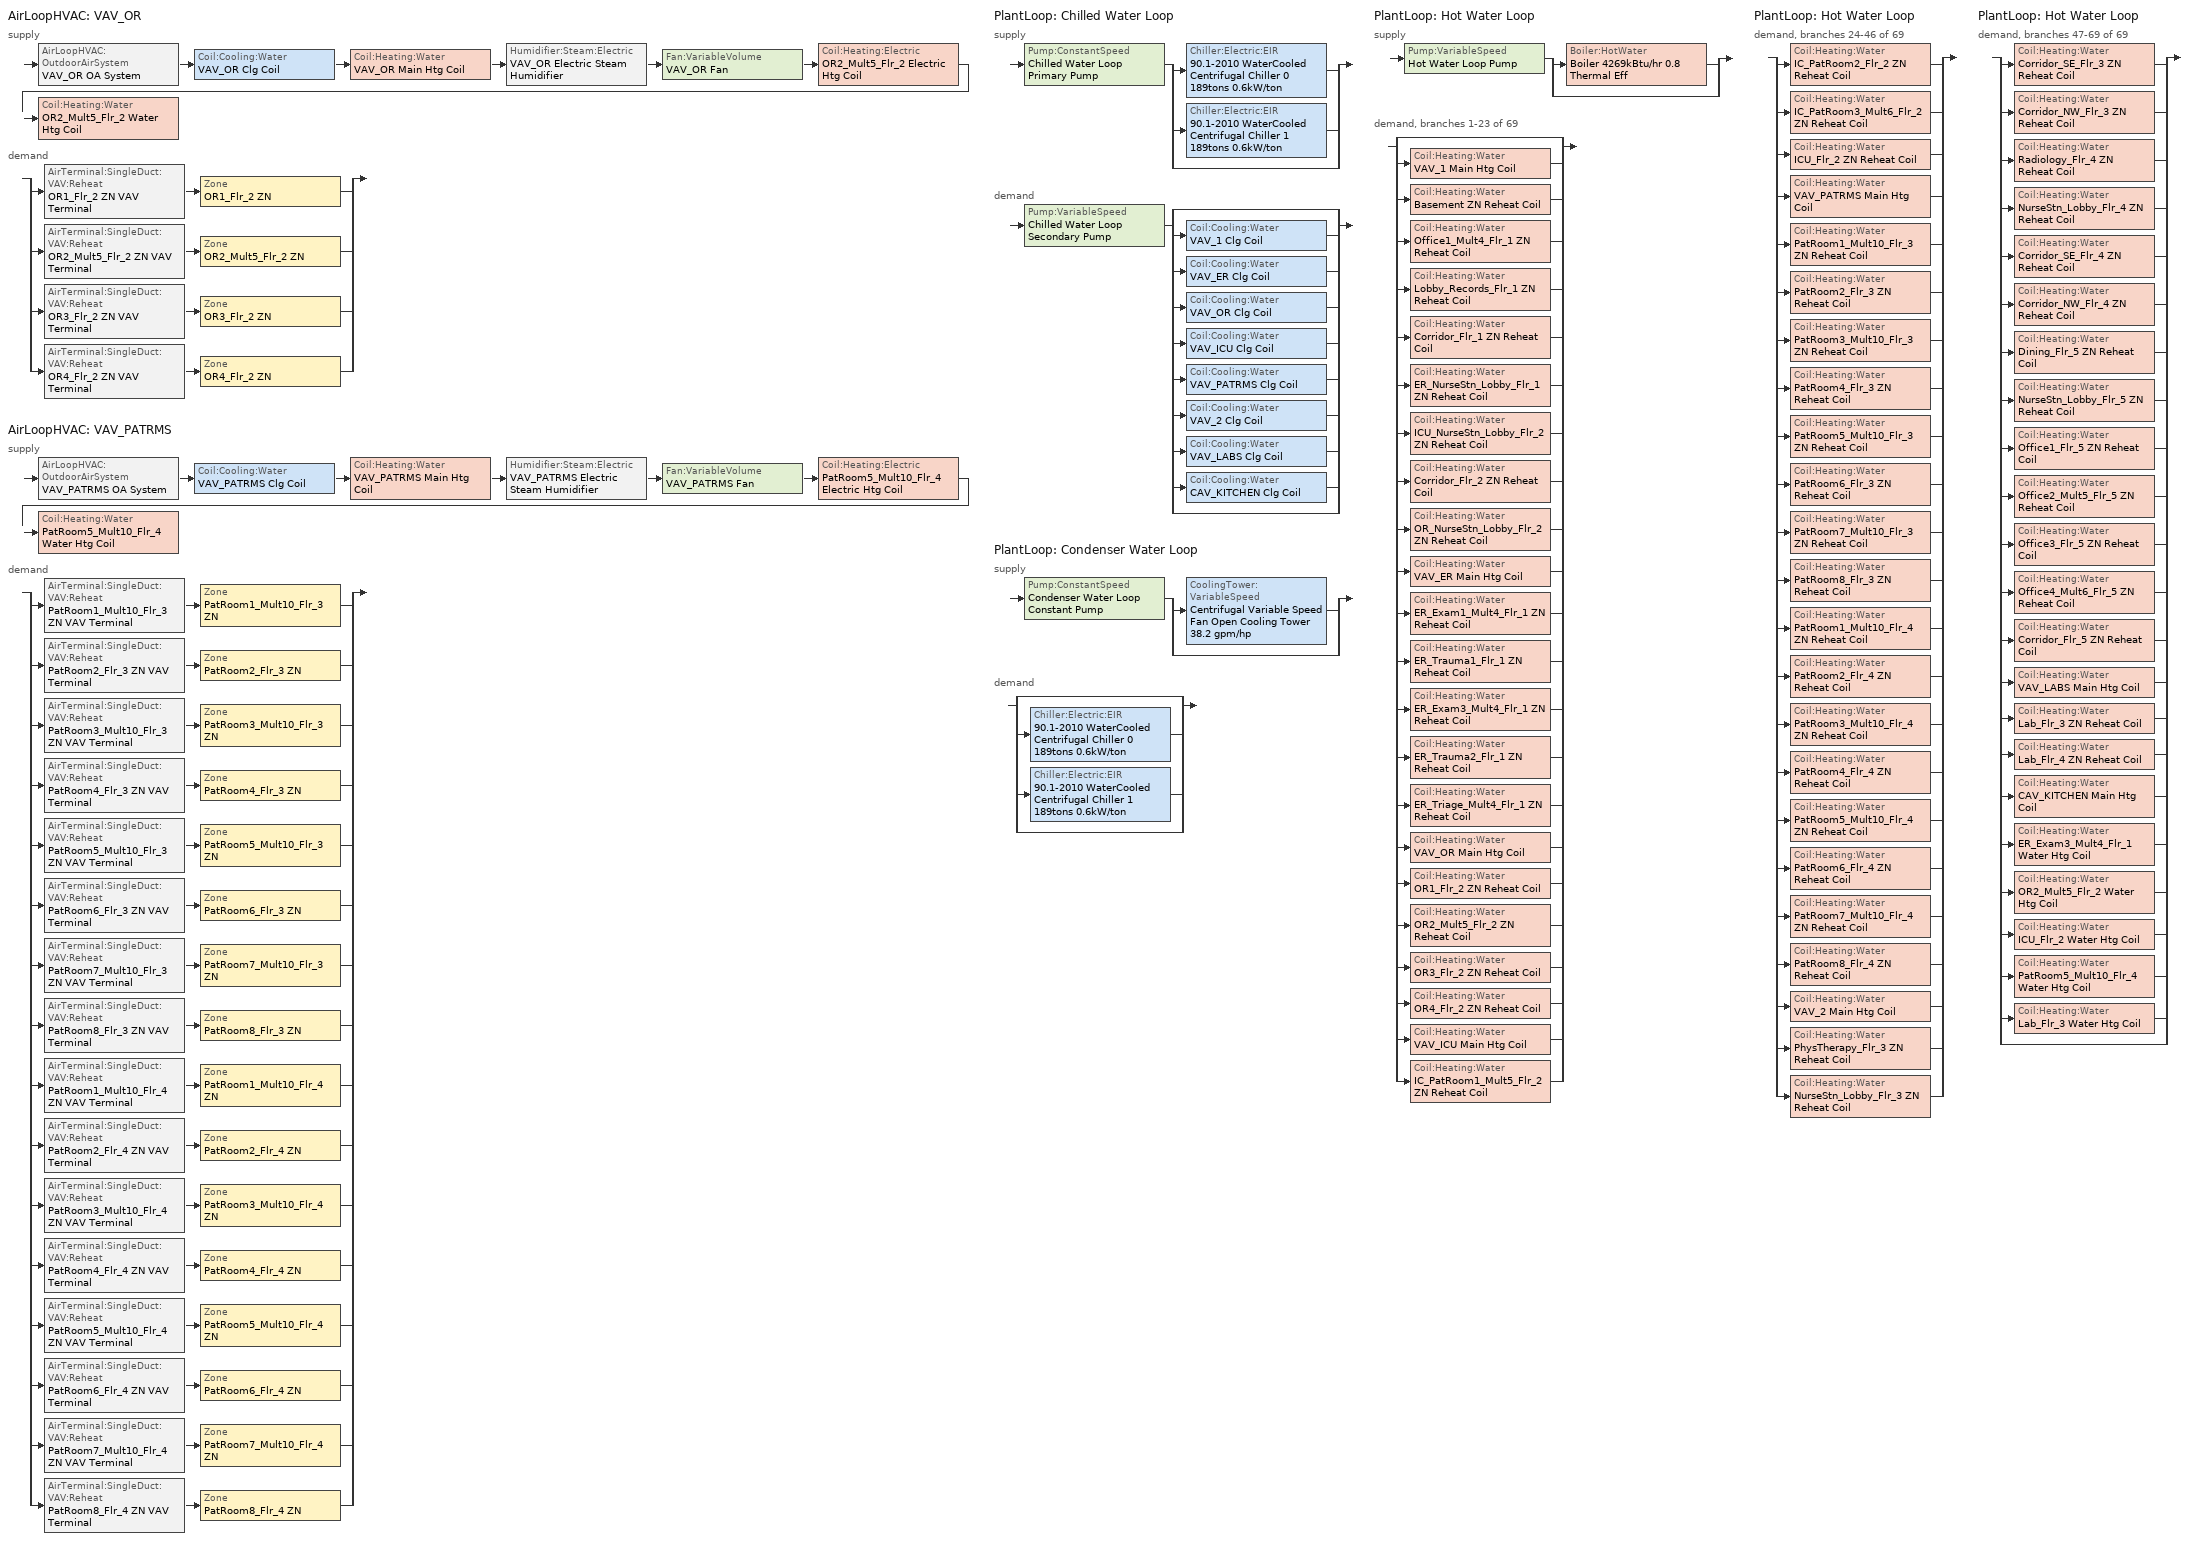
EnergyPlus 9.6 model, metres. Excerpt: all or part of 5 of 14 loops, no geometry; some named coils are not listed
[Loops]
AirLoopHVAC 'VAV_OR'
 supply: AirLoopHVAC:OutdoorAirSystem 'VAV_OR OA System' > Coil:Cooling:Water 'VAV_OR Clg Coil' > Coil:Heating:Water 'VAV_OR Main Htg Coil' > Humidifier:Steam:Electric 'VAV_OR Electric Steam Humidifier' > Fan:VariableVolume 'VAV_OR Fan' > Coil:Heating:Electric 'OR2_Mult5_Flr_2 Electric Htg Coil' > Coil:Heating:Water 'OR2_Mult5_Flr_2 Water Htg Coil'
 demand: split
  | AirTerminal:SingleDuct:VAV:Reheat 'OR1_Flr_2 ZN VAV Terminal' > Zone 'OR1_Flr_2 ZN'
  | AirTerminal:SingleDuct:VAV:Reheat 'OR2_Mult5_Flr_2 ZN VAV Terminal' > Zone 'OR2_Mult5_Flr_2 ZN'
  | AirTerminal:SingleDuct:VAV:Reheat 'OR3_Flr_2 ZN VAV Terminal' > Zone 'OR3_Flr_2 ZN'
  | AirTerminal:SingleDuct:VAV:Reheat 'OR4_Flr_2 ZN VAV Terminal' > Zone 'OR4_Flr_2 ZN'
AirLoopHVAC 'VAV_PATRMS'
 supply: AirLoopHVAC:OutdoorAirSystem 'VAV_PATRMS OA System' > Coil:Cooling:Water 'VAV_PATRMS Clg Coil' > Coil:Heating:Water 'VAV_PATRMS Main Htg Coil' > Humidifier:Steam:Electric 'VAV_PATRMS Electric Steam Humidifier' > Fan:VariableVolume 'VAV_PATRMS Fan' > Coil:Heating:Electric 'PatRoom5_Mult10_Flr_4 Electric Htg Coil' > Coil:Heating:Water 'PatRoom5_Mult10_Flr_4 Water Htg Coil'
 demand: split
  | AirTerminal:SingleDuct:VAV:Reheat 'PatRoom1_Mult10_Flr_3 ZN VAV Terminal' > Zone 'PatRoom1_Mult10_Flr_3 ZN'
  | AirTerminal:SingleDuct:VAV:Reheat 'PatRoom2_Flr_3 ZN VAV Terminal' > Zone 'PatRoom2_Flr_3 ZN'
  | AirTerminal:SingleDuct:VAV:Reheat 'PatRoom3_Mult10_Flr_3 ZN VAV Terminal' > Zone 'PatRoom3_Mult10_Flr_3 ZN'
  | AirTerminal:SingleDuct:VAV:Reheat 'PatRoom4_Flr_3 ZN VAV Terminal' > Zone 'PatRoom4_Flr_3 ZN'
  | AirTerminal:SingleDuct:VAV:Reheat 'PatRoom5_Mult10_Flr_3 ZN VAV Terminal' > Zone 'PatRoom5_Mult10_Flr_3 ZN'
  | AirTerminal:SingleDuct:VAV:Reheat 'PatRoom6_Flr_3 ZN VAV Terminal' > Zone 'PatRoom6_Flr_3 ZN'
  | AirTerminal:SingleDuct:VAV:Reheat 'PatRoom7_Mult10_Flr_3 ZN VAV Terminal' > Zone 'PatRoom7_Mult10_Flr_3 ZN'
  | AirTerminal:SingleDuct:VAV:Reheat 'PatRoom8_Flr_3 ZN VAV Terminal' > Zone 'PatRoom8_Flr_3 ZN'
  | AirTerminal:SingleDuct:VAV:Reheat 'PatRoom1_Mult10_Flr_4 ZN VAV Terminal' > Zone 'PatRoom1_Mult10_Flr_4 ZN'
  | AirTerminal:SingleDuct:VAV:Reheat 'PatRoom2_Flr_4 ZN VAV Terminal' > Zone 'PatRoom2_Flr_4 ZN'
  | AirTerminal:SingleDuct:VAV:Reheat 'PatRoom3_Mult10_Flr_4 ZN VAV Terminal' > Zone 'PatRoom3_Mult10_Flr_4 ZN'
  | AirTerminal:SingleDuct:VAV:Reheat 'PatRoom4_Flr_4 ZN VAV Terminal' > Zone 'PatRoom4_Flr_4 ZN'
  | AirTerminal:SingleDuct:VAV:Reheat 'PatRoom5_Mult10_Flr_4 ZN VAV Terminal' > Zone 'PatRoom5_Mult10_Flr_4 ZN'
  | AirTerminal:SingleDuct:VAV:Reheat 'PatRoom6_Flr_4 ZN VAV Terminal' > Zone 'PatRoom6_Flr_4 ZN'
  | AirTerminal:SingleDuct:VAV:Reheat 'PatRoom7_Mult10_Flr_4 ZN VAV Terminal' > Zone 'PatRoom7_Mult10_Flr_4 ZN'
  | AirTerminal:SingleDuct:VAV:Reheat 'PatRoom8_Flr_4 ZN VAV Terminal' > Zone 'PatRoom8_Flr_4 ZN'
PlantLoop 'Chilled Water Loop'
 supply: Pump:ConstantSpeed 'Chilled Water Loop Primary Pump' > split
  | Chiller:Electric:EIR '90.1-2010 WaterCooled  Centrifugal Chiller 0 189tons 0.6kW/ton'
  | Chiller:Electric:EIR '90.1-2010 WaterCooled  Centrifugal Chiller 1 189tons 0.6kW/ton'
  | bypass
 demand: Pump:VariableSpeed 'Chilled Water Loop Secondary Pump' > split
  | bypass
  | Coil:Cooling:Water 'VAV_1 Clg Coil'
  | Coil:Cooling:Water 'VAV_ER Clg Coil'
  | Coil:Cooling:Water 'VAV_OR Clg Coil'
  | Coil:Cooling:Water 'VAV_ICU Clg Coil'
  | Coil:Cooling:Water 'VAV_PATRMS Clg Coil'
  | Coil:Cooling:Water 'VAV_2 Clg Coil'
  | Coil:Cooling:Water 'VAV_LABS Clg Coil'
  | Coil:Cooling:Water 'CAV_KITCHEN Clg Coil'
  | bypass
PlantLoop 'Condenser Water Loop'
 supply: Pump:ConstantSpeed 'Condenser Water Loop Constant Pump' > split
  | CoolingTower:VariableSpeed 'Centrifugal Variable Speed Fan Open Cooling Tower 38.2 gpm/hp'
  | bypass
 demand: split
  | bypass
  | Chiller:Electric:EIR '90.1-2010 WaterCooled  Centrifugal Chiller 0 189tons 0.6kW/ton'
  | Chiller:Electric:EIR '90.1-2010 WaterCooled  Centrifugal Chiller 1 189tons 0.6kW/ton'
  | bypass
PlantLoop 'Hot Water Loop'
 supply: Pump:VariableSpeed 'Hot Water Loop Pump' > split
  | Boiler:HotWater 'Boiler 4269kBtu/hr 0.8 Thermal Eff'
  | bypass
 demand, branches 1-23 of 69: split
  | bypass
  | Coil:Heating:Water 'VAV_1 Main Htg Coil'
  | Coil:Heating:Water 'Basement ZN Reheat Coil'
  | Coil:Heating:Water 'Office1_Mult4_Flr_1 ZN Reheat Coil'
  | Coil:Heating:Water 'Lobby_Records_Flr_1 ZN Reheat Coil'
  | Coil:Heating:Water 'Corridor_Flr_1 ZN Reheat Coil'
  | Coil:Heating:Water 'ER_NurseStn_Lobby_Flr_1 ZN Reheat Coil'
  | Coil:Heating:Water 'ICU_NurseStn_Lobby_Flr_2 ZN Reheat Coil'
  | Coil:Heating:Water 'Corridor_Flr_2 ZN Reheat Coil'
  | Coil:Heating:Water 'OR_NurseStn_Lobby_Flr_2 ZN Reheat Coil'
  | Coil:Heating:Water 'VAV_ER Main Htg Coil'
  | Coil:Heating:Water 'ER_Exam1_Mult4_Flr_1 ZN Reheat Coil'
  | Coil:Heating:Water 'ER_Trauma1_Flr_1 ZN Reheat Coil'
  | Coil:Heating:Water 'ER_Exam3_Mult4_Flr_1 ZN Reheat Coil'
  | Coil:Heating:Water 'ER_Trauma2_Flr_1 ZN Reheat Coil'
  | Coil:Heating:Water 'ER_Triage_Mult4_Flr_1 ZN Reheat Coil'
  | Coil:Heating:Water 'VAV_OR Main Htg Coil'
  | Coil:Heating:Water 'OR1_Flr_2 ZN Reheat Coil'
  | Coil:Heating:Water 'OR2_Mult5_Flr_2 ZN Reheat Coil'
  | Coil:Heating:Water 'OR3_Flr_2 ZN Reheat Coil'
  | Coil:Heating:Water 'OR4_Flr_2 ZN Reheat Coil'
  | Coil:Heating:Water 'VAV_ICU Main Htg Coil'
  | Coil:Heating:Water 'IC_PatRoom1_Mult5_Flr_2 ZN Reheat Coil'
PlantLoop 'Hot Water Loop'
 demand, branches 24-46 of 69: split
  | Coil:Heating:Water 'IC_PatRoom2_Flr_2 ZN Reheat Coil'
  | Coil:Heating:Water 'IC_PatRoom3_Mult6_Flr_2 ZN Reheat Coil'
  | Coil:Heating:Water 'ICU_Flr_2 ZN Reheat Coil'
  | Coil:Heating:Water 'VAV_PATRMS Main Htg Coil'
  | Coil:Heating:Water 'PatRoom1_Mult10_Flr_3 ZN Reheat Coil'
  | Coil:Heating:Water 'PatRoom2_Flr_3 ZN Reheat Coil'
  | Coil:Heating:Water 'PatRoom3_Mult10_Flr_3 ZN Reheat Coil'
  | Coil:Heating:Water 'PatRoom4_Flr_3 ZN Reheat Coil'
  | Coil:Heating:Water 'PatRoom5_Mult10_Flr_3 ZN Reheat Coil'
  | Coil:Heating:Water 'PatRoom6_Flr_3 ZN Reheat Coil'
  | Coil:Heating:Water 'PatRoom7_Mult10_Flr_3 ZN Reheat Coil'
  | Coil:Heating:Water 'PatRoom8_Flr_3 ZN Reheat Coil'
  | Coil:Heating:Water 'PatRoom1_Mult10_Flr_4 ZN Reheat Coil'
  | Coil:Heating:Water 'PatRoom2_Flr_4 ZN Reheat Coil'
  | Coil:Heating:Water 'PatRoom3_Mult10_Flr_4 ZN Reheat Coil'
  | Coil:Heating:Water 'PatRoom4_Flr_4 ZN Reheat Coil'
  | Coil:Heating:Water 'PatRoom5_Mult10_Flr_4 ZN Reheat Coil'
  | Coil:Heating:Water 'PatRoom6_Flr_4 ZN Reheat Coil'
  | Coil:Heating:Water 'PatRoom7_Mult10_Flr_4 ZN Reheat Coil'
  | Coil:Heating:Water 'PatRoom8_Flr_4 ZN Reheat Coil'
  | Coil:Heating:Water 'VAV_2 Main Htg Coil'
  | Coil:Heating:Water 'PhysTherapy_Flr_3 ZN Reheat Coil'
  | Coil:Heating:Water 'NurseStn_Lobby_Flr_3 ZN Reheat Coil'
PlantLoop 'Hot Water Loop'
 demand, branches 47-69 of 69: split
  | Coil:Heating:Water 'Corridor_SE_Flr_3 ZN Reheat Coil'
  | Coil:Heating:Water 'Corridor_NW_Flr_3 ZN Reheat Coil'
  | Coil:Heating:Water 'Radiology_Flr_4 ZN Reheat Coil'
  | Coil:Heating:Water 'NurseStn_Lobby_Flr_4 ZN Reheat Coil'
  | Coil:Heating:Water 'Corridor_SE_Flr_4 ZN Reheat Coil'
  | Coil:Heating:Water 'Corridor_NW_Flr_4 ZN Reheat Coil'
  | Coil:Heating:Water 'Dining_Flr_5 ZN Reheat Coil'
  | Coil:Heating:Water 'NurseStn_Lobby_Flr_5 ZN Reheat Coil'
  | Coil:Heating:Water 'Office1_Flr_5 ZN Reheat Coil'
  | Coil:Heating:Water 'Office2_Mult5_Flr_5 ZN Reheat Coil'
  | Coil:Heating:Water 'Office3_Flr_5 ZN Reheat Coil'
  | Coil:Heating:Water 'Office4_Mult6_Flr_5 ZN Reheat Coil'
  | Coil:Heating:Water 'Corridor_Flr_5 ZN Reheat Coil'
  | Coil:Heating:Water 'VAV_LABS Main Htg Coil'
  | Coil:Heating:Water 'Lab_Flr_3 ZN Reheat Coil'
  | Coil:Heating:Water 'Lab_Flr_4 ZN Reheat Coil'
  | Coil:Heating:Water 'CAV_KITCHEN Main Htg Coil'
  | Coil:Heating:Water 'ER_Exam3_Mult4_Flr_1 Water Htg Coil'
  | Coil:Heating:Water 'OR2_Mult5_Flr_2 Water Htg Coil'
  | Coil:Heating:Water 'ICU_Flr_2 Water Htg Coil'
  | Coil:Heating:Water 'PatRoom5_Mult10_Flr_4 Water Htg Coil'
  | Coil:Heating:Water 'Lab_Flr_3 Water Htg Coil'
  | bypass
[ZoneControl:Thermostat] Temperature Difference Between Cutout And Setpoint {deltaC}=0
Name | Zone or ZoneList | Control Type Schedule | Control 1
OR1_Flr_2 ZN Thermostat | OR1_Flr_2 ZN | OR1_Flr_2 ZN Thermostat Schedule | Hospital OR Thermostat 1
OR2_Mult5_Flr_2 ZN Thermostat | OR2_Mult5_Flr_2 ZN | OR2_Mult5_Flr_2 ZN Thermostat Schedule | Hospital OR Thermostat 2
OR3_Flr_2 ZN Thermostat | OR3_Flr_2 ZN | OR3_Flr_2 ZN Thermostat Schedule | Hospital OR Thermostat 3
OR4_Flr_2 ZN Thermostat | OR4_Flr_2 ZN | OR4_Flr_2 ZN Thermostat Schedule | Hospital OR Thermostat 4
PatRoom1_Mult10_Flr_3 ZN Thermostat | PatRoom1_Mult10_Flr_3 ZN | PatRoom1_Mult10_Flr_3 ZN Thermostat Schedule | Hospital PatRoom Thermostat 1
PatRoom1_Mult10_Flr_4 ZN Thermostat | PatRoom1_Mult10_Flr_4 ZN | PatRoom1_Mult10_Flr_4 ZN Thermostat Schedule | Hospital PatRoom Thermostat 2
PatRoom2_Flr_3 ZN Thermostat | PatRoom2_Flr_3 ZN | PatRoom2_Flr_3 ZN Thermostat Schedule | Hospital PatRoom Thermostat 3
PatRoom2_Flr_4 ZN Thermostat | PatRoom2_Flr_4 ZN | PatRoom2_Flr_4 ZN Thermostat Schedule | Hospital PatRoom Thermostat 4
PatRoom3_Mult10_Flr_3 ZN Thermostat | PatRoom3_Mult10_Flr_3 ZN | PatRoom3_Mult10_Flr_3 ZN Thermostat Schedule | Hospital PatRoom Thermostat 5
PatRoom3_Mult10_Flr_4 ZN Thermostat | PatRoom3_Mult10_Flr_4 ZN | PatRoom3_Mult10_Flr_4 ZN Thermostat Schedule | Hospital PatRoom Thermostat 6
PatRoom4_Flr_3 ZN Thermostat | PatRoom4_Flr_3 ZN | PatRoom4_Flr_3 ZN Thermostat Schedule | Hospital PatRoom Thermostat 7
PatRoom4_Flr_4 ZN Thermostat | PatRoom4_Flr_4 ZN | PatRoom4_Flr_4 ZN Thermostat Schedule | Hospital PatRoom Thermostat 8
PatRoom5_Mult10_Flr_3 ZN Thermostat | PatRoom5_Mult10_Flr_3 ZN | PatRoom5_Mult10_Flr_3 ZN Thermostat Schedule | Hospital PatRoom Thermostat 9
PatRoom5_Mult10_Flr_4 ZN Thermostat | PatRoom5_Mult10_Flr_4 ZN | PatRoom5_Mult10_Flr_4 ZN Thermostat Schedule | Hospital PatRoom Thermostat 10
PatRoom6_Flr_3 ZN Thermostat | PatRoom6_Flr_3 ZN | PatRoom6_Flr_3 ZN Thermostat Schedule | Hospital PatRoom Thermostat 11
PatRoom6_Flr_4 ZN Thermostat | PatRoom6_Flr_4 ZN | PatRoom6_Flr_4 ZN Thermostat Schedule | Hospital PatRoom Thermostat 12
PatRoom7_Mult10_Flr_3 ZN Thermostat | PatRoom7_Mult10_Flr_3 ZN | PatRoom7_Mult10_Flr_3 ZN Thermostat Schedule | Hospital PatRoom Thermostat 13
PatRoom7_Mult10_Flr_4 ZN Thermostat | PatRoom7_Mult10_Flr_4 ZN | PatRoom7_Mult10_Flr_4 ZN Thermostat Schedule | Hospital PatRoom Thermostat 14
PatRoom8_Flr_3 ZN Thermostat | PatRoom8_Flr_3 ZN | PatRoom8_Flr_3 ZN Thermostat Schedule | Hospital PatRoom Thermostat 15
PatRoom8_Flr_4 ZN Thermostat | PatRoom8_Flr_4 ZN | PatRoom8_Flr_4 ZN Thermostat Schedule | Hospital PatRoom Thermostat 16
[ThermostatSetpoint:DualSetpoint] Heating Setpoint Temperature Schedule=Hospital HTGSETP_SCH; Cooling Setpoint Temperature Schedule=Hospital CLGSETP_SCH
Hospital OR Thermostat 1; Hospital OR Thermostat 2; Hospital OR Thermostat 3; Hospital OR Thermostat 4; Hospital PatRoom Thermostat 1; Hospital PatRoom Thermostat 2; Hospital PatRoom Thermostat 3; Hospital PatRoom Thermostat 4; Hospital PatRoom Thermostat 5; Hospital PatRoom Thermostat 6; Hospital PatRoom Thermostat 7; Hospital PatRoom Thermostat 8; Hospital PatRoom Thermostat 9; Hospital PatRoom Thermostat 10; Hospital PatRoom Thermostat 11; Hospital PatRoom Thermostat 12; Hospital PatRoom Thermostat 13; Hospital PatRoom Thermostat 14; Hospital PatRoom Thermostat 15; Hospital PatRoom Thermostat 16
[AirTerminal:SingleDuct:VAV:Reheat] Availability Schedule=Always On Discrete; Maximum Air Flow Rate {m3/s}=Autosize; Fixed Minimum Air Flow Rate {m3/s}=0; Maximum Hot Water or Steam Flow Rate {m3/s}=Autosize; Minimum Hot Water or Steam Flow Rate {m3/s}=0; Convergence Tolerance=0.001; Damper Heating Action=ReverseWithLimits; Maximum Flow per Zone Floor Area During Reheat {m3/s-m2}=Autocalculate; Maximum Flow Fraction During Reheat=0.5; Maximum Reheat Air Temperature {C}=40
Name | Zone Minimum Air Flow Input Method | Constant Minimum Air Flow Fraction | Minimum Air Flow Fraction Schedule | Reheat Coil
OR1_Flr_2 ZN VAV Terminal | Scheduled | 1 | Hospital OR_MinSA_Sched | OR1_Flr_2 ZN Reheat Coil
OR2_Mult5_Flr_2 ZN VAV Terminal | Scheduled | 1 | Hospital OR_MinSA_Sched | OR2_Mult5_Flr_2 ZN Reheat Coil
OR3_Flr_2 ZN VAV Terminal | Scheduled | 1 | Hospital OR_MinSA_Sched | OR3_Flr_2 ZN Reheat Coil
OR4_Flr_2 ZN VAV Terminal | Scheduled | 1 | Hospital OR_MinSA_Sched | OR4_Flr_2 ZN Reheat Coil
PatRoom1_Mult10_Flr_3 ZN VAV Terminal | Constant | 0.5 |  | PatRoom1_Mult10_Flr_3 ZN Reheat Coil
PatRoom1_Mult10_Flr_4 ZN VAV Terminal | Constant | 0.5 |  | PatRoom1_Mult10_Flr_4 ZN Reheat Coil
PatRoom2_Flr_3 ZN VAV Terminal | Constant | 0.5 |  | PatRoom2_Flr_3 ZN Reheat Coil
PatRoom2_Flr_4 ZN VAV Terminal | Constant | 0.5 |  | PatRoom2_Flr_4 ZN Reheat Coil
PatRoom3_Mult10_Flr_3 ZN VAV Terminal | Constant | 0.5 |  | PatRoom3_Mult10_Flr_3 ZN Reheat Coil
PatRoom3_Mult10_Flr_4 ZN VAV Terminal | Constant | 0.5 |  | PatRoom3_Mult10_Flr_4 ZN Reheat Coil
PatRoom4_Flr_3 ZN VAV Terminal | Constant | 0.5 |  | PatRoom4_Flr_3 ZN Reheat Coil
PatRoom4_Flr_4 ZN VAV Terminal | Constant | 0.5 |  | PatRoom4_Flr_4 ZN Reheat Coil
PatRoom5_Mult10_Flr_3 ZN VAV Terminal | Constant | 0.5 |  | PatRoom5_Mult10_Flr_3 ZN Reheat Coil
PatRoom5_Mult10_Flr_4 ZN VAV Terminal | Constant | 0.5 |  | PatRoom5_Mult10_Flr_4 ZN Reheat Coil
PatRoom6_Flr_3 ZN VAV Terminal | Constant | 0.5 |  | PatRoom6_Flr_3 ZN Reheat Coil
PatRoom6_Flr_4 ZN VAV Terminal | Constant | 0.5 |  | PatRoom6_Flr_4 ZN Reheat Coil
PatRoom7_Mult10_Flr_3 ZN VAV Terminal | Constant | 0.5 |  | PatRoom7_Mult10_Flr_3 ZN Reheat Coil
PatRoom7_Mult10_Flr_4 ZN VAV Terminal | Constant | 0.5 |  | PatRoom7_Mult10_Flr_4 ZN Reheat Coil
PatRoom8_Flr_3 ZN VAV Terminal | Constant | 0.5 |  | PatRoom8_Flr_3 ZN Reheat Coil
PatRoom8_Flr_4 ZN VAV Terminal | Constant | 0.5 |  | PatRoom8_Flr_4 ZN Reheat Coil
[Coil:Heating:Water] Availability Schedule=Always On Discrete; U-Factor Times Area Value {W/K}=Autosize; Maximum Water Flow Rate {m3/s}=Autosize; Performance Input Method=UFactorTimesAreaAndDesignWaterFlowRate; Rated Capacity {W}=Autosize; Rated Inlet Water Temperature {C}=82.2222; Rated Outlet Water Temperature {C}=71.1111; Rated Ratio for Air and Water Convection=0.5
Name | Rated Inlet Air Temperature {C} | Rated Outlet Air Temperature {C}
Basement ZN Reheat Coil; Corridor_Flr_1 ZN Reheat Coil; Corridor_Flr_2 ZN Reheat Coil; Corridor_Flr_5 ZN Reheat Coil; Corridor_NW_Flr_3 ZN Reheat Coil; Corridor_NW_Flr_4 ZN Reheat Coil; Corridor_SE_Flr_3 ZN Reheat Coil; Corridor_SE_Flr_4 ZN Reheat Coil; Dining_Flr_5 ZN Reheat Coil; ER_Exam1_Mult4_Flr_1 ZN Reheat Coil; ER_Exam3_Mult4_Flr_1 ZN Reheat Coil; ER_NurseStn_Lobby_Flr_1 ZN Reheat Coil; ER_Trauma1_Flr_1 ZN Reheat Coil; ER_Trauma2_Flr_1 ZN Reheat Coil; ER_Triage_Mult4_Flr_1 ZN Reheat Coil; ICU_Flr_2 ZN Reheat Coil; ICU_NurseStn_Lobby_Flr_2 ZN Reheat Coil; IC_PatRoom1_Mult5_Flr_2 ZN Reheat Coil; IC_PatRoom2_Flr_2 ZN Reheat Coil; IC_PatRoom3_Mult6_Flr_2 ZN Reheat Coil; Lab_Flr_3 ZN Reheat Coil; Lab_Flr_4 ZN Reheat Coil; Lobby_Records_Flr_1 ZN Reheat Coil; NurseStn_Lobby_Flr_3 ZN Reheat Coil; NurseStn_Lobby_Flr_4 ZN Reheat Coil; NurseStn_Lobby_Flr_5 ZN Reheat Coil; Office1_Flr_5 ZN Reheat Coil; Office1_Mult4_Flr_1 ZN Reheat Coil; Office2_Mult5_Flr_5 ZN Reheat Coil; Office3_Flr_5 ZN Reheat Coil; Office4_Mult6_Flr_5 ZN Reheat Coil; OR1_Flr_2 ZN Reheat Coil; OR2_Mult5_Flr_2 ZN Reheat Coil; OR3_Flr_2 ZN Reheat Coil; OR4_Flr_2 ZN Reheat Coil; OR_NurseStn_Lobby_Flr_2 ZN Reheat Coil; PatRoom1_Mult10_Flr_3 ZN Reheat Coil; PatRoom1_Mult10_Flr_4 ZN Reheat Coil; PatRoom2_Flr_3 ZN Reheat Coil; PatRoom2_Flr_4 ZN Reheat Coil; PatRoom3_Mult10_Flr_3 ZN Reheat Coil; PatRoom3_Mult10_Flr_4 ZN Reheat Coil; PatRoom4_Flr_3 ZN Reheat Coil; PatRoom4_Flr_4 ZN Reheat Coil; PatRoom5_Mult10_Flr_3 ZN Reheat Coil; PatRoom5_Mult10_Flr_4 ZN Reheat Coil; PatRoom6_Flr_3 ZN Reheat Coil; PatRoom6_Flr_4 ZN Reheat Coil; PatRoom7_Mult10_Flr_3 ZN Reheat Coil; PatRoom7_Mult10_Flr_4 ZN Reheat Coil; PatRoom8_Flr_3 ZN Reheat Coil; PatRoom8_Flr_4 ZN Reheat Coil; PhysTherapy_Flr_3 ZN Reheat Coil; Radiology_Flr_4 ZN Reheat Coil | 12.7778 | 40
VAV_OR Main Htg Coil; VAV_PATRMS Main Htg Coil | 7.22222 | 12.7778
OR2_Mult5_Flr_2 Water Htg Coil; PatRoom5_Mult10_Flr_4 Water Htg Coil | 16.6 | 32.2
[Zone equipment]
OR1_Flr_2 ZN: OR1_Flr_2 ZN VAV Terminal
OR2_Mult5_Flr_2 ZN: OR2_Mult5_Flr_2 ZN VAV Terminal
OR3_Flr_2 ZN: OR3_Flr_2 ZN VAV Terminal
OR4_Flr_2 ZN: OR4_Flr_2 ZN VAV Terminal
PatRoom1_Mult10_Flr_3 ZN: PatRoom1_Mult10_Flr_3 ZN VAV Terminal
PatRoom1_Mult10_Flr_4 ZN: PatRoom1_Mult10_Flr_4 ZN VAV Terminal
PatRoom2_Flr_3 ZN: PatRoom2_Flr_3 ZN VAV Terminal
PatRoom2_Flr_4 ZN: PatRoom2_Flr_4 ZN VAV Terminal
PatRoom3_Mult10_Flr_3 ZN: PatRoom3_Mult10_Flr_3 ZN VAV Terminal
PatRoom3_Mult10_Flr_4 ZN: PatRoom3_Mult10_Flr_4 ZN VAV Terminal
PatRoom4_Flr_3 ZN: PatRoom4_Flr_3 ZN VAV Terminal
PatRoom4_Flr_4 ZN: PatRoom4_Flr_4 ZN VAV Terminal
PatRoom5_Mult10_Flr_3 ZN: PatRoom5_Mult10_Flr_3 ZN VAV Terminal
PatRoom5_Mult10_Flr_4 ZN: PatRoom5_Mult10_Flr_4 ZN VAV Terminal
PatRoom6_Flr_3 ZN: PatRoom6_Flr_3 ZN VAV Terminal
PatRoom6_Flr_4 ZN: PatRoom6_Flr_4 ZN VAV Terminal
PatRoom7_Mult10_Flr_3 ZN: PatRoom7_Mult10_Flr_3 ZN VAV Terminal
PatRoom7_Mult10_Flr_4 ZN: PatRoom7_Mult10_Flr_4 ZN VAV Terminal
PatRoom8_Flr_3 ZN: PatRoom8_Flr_3 ZN VAV Terminal
PatRoom8_Flr_4 ZN: PatRoom8_Flr_4 ZN VAV Terminal
[Sizing:Zone] Zone Cooling Design Supply Air Temperature Input Method=SupplyAirTemperature; Zone Cooling Design Supply Air Temperature {C}=12.7778; Zone Cooling Design Supply Air Temperature Difference {deltaC}=11.11; Zone Heating Design Supply Air Temperature Input Method=SupplyAirTemperature; Zone Heating Design Supply Air Temperature {C}=40; Zone Heating Design Supply Air Temperature Difference {deltaC}=11.11; Zone Cooling Design Supply Air Humidity Ratio {kgWater/kgDryAir}=0.0085; Zone Heating Design Supply Air Humidity Ratio {kgWater/kgDryAir}=0.008; Cooling Design Air Flow Method=DesignDayWithLimit; Cooling Design Air Flow Rate {m3/s}=0; Cooling Minimum Air Flow per Zone Floor Area {m3/s-m2}=0.000762; Cooling Minimum Air Flow {m3/s}=0; Cooling Minimum Air Flow Fraction=0; Heating Design Air Flow Method=DesignDay; Heating Design Air Flow Rate {m3/s}=0; Heating Maximum Air Flow per Zone Floor Area {m3/s-m2}=0.002032; Heating Maximum Air Flow {m3/s}=0.141576; Heating Maximum Air Flow Fraction=0.3; Account for Dedicated Outdoor Air System=No
Name | Design Specification Outdoor Air Object
OR1_Flr_2 ZN; OR2_Mult5_Flr_2 ZN; OR3_Flr_2 ZN; OR4_Flr_2 ZN | Hospital OR Ventilation
PatRoom1_Mult10_Flr_3 ZN; PatRoom1_Mult10_Flr_4 ZN; PatRoom2_Flr_3 ZN; PatRoom2_Flr_4 ZN; PatRoom3_Mult10_Flr_3 ZN; PatRoom3_Mult10_Flr_4 ZN; PatRoom4_Flr_3 ZN; PatRoom4_Flr_4 ZN; PatRoom5_Mult10_Flr_3 ZN; PatRoom5_Mult10_Flr_4 ZN; PatRoom6_Flr_3 ZN; PatRoom6_Flr_4 ZN; PatRoom7_Mult10_Flr_3 ZN; PatRoom7_Mult10_Flr_4 ZN; PatRoom8_Flr_3 ZN; PatRoom8_Flr_4 ZN | Hospital PatRoom Ventilation
[Controller:MechanicalVentilation] Availability Schedule=Always On Discrete; Demand Controlled Ventilation=No; System Outdoor Air Method=ZoneSum
Name | Zone or ZoneList Name 1 | Design Specification Outdoor Air Object Name 1 | Zone or ZoneList Name 2 | Design Specification Outdoor Air Object Name 2 | Zone or ZoneList Name 3 | Design Specification Outdoor Air Object Name 3 | Zone or ZoneList Name 4 | Design Specification Outdoor Air Object Name 4 | Zone or ZoneList Name 5 | Design Specification Outdoor Air Object Name 5 | Zone or ZoneList Name 6 | Design Specification Outdoor Air Object Name 6 | Zone or ZoneList Name 7 | Design Specification Outdoor Air Object Name 7 | Zone or ZoneList Name 8 | Design Specification Outdoor Air Object Name 8 | Zone or ZoneList Name 9 | Design Specification Outdoor Air Object Name 9 | Zone or ZoneList Name 10 | Design Specification Outdoor Air Object Name 10 | Zone or ZoneList Name 11 | Design Specification Outdoor Air Object Name 11 | Zone or ZoneList Name 12 | Design Specification Outdoor Air Object Name 12 | Zone or ZoneList Name 13 | Design Specification Outdoor Air Object Name 13 | Zone or ZoneList Name 14 | Design Specification Outdoor Air Object Name 14 | Zone or ZoneList Name 15 | Design Specification Outdoor Air Object Name 15 | Zone or ZoneList Name 16 | Design Specification Outdoor Air Object Name 16
VAV_OR Vent Controller | OR1_Flr_2 ZN | Hospital OR Ventilation | OR2_Mult5_Flr_2 ZN | Hospital OR Ventilation | OR3_Flr_2 ZN | Hospital OR Ventilation | OR4_Flr_2 ZN | Hospital OR Ventilation
VAV_PATRMS Vent Controller | PatRoom1_Mult10_Flr_3 ZN | Hospital PatRoom Ventilation | PatRoom1_Mult10_Flr_4 ZN | Hospital PatRoom Ventilation | PatRoom2_Flr_3 ZN | Hospital PatRoom Ventilation | PatRoom2_Flr_4 ZN | Hospital PatRoom Ventilation | PatRoom3_Mult10_Flr_3 ZN | Hospital PatRoom Ventilation | PatRoom3_Mult10_Flr_4 ZN | Hospital PatRoom Ventilation | PatRoom4_Flr_3 ZN | Hospital PatRoom Ventilation | PatRoom4_Flr_4 ZN | Hospital PatRoom Ventilation | PatRoom5_Mult10_Flr_3 ZN | Hospital PatRoom Ventilation | PatRoom5_Mult10_Flr_4 ZN | Hospital PatRoom Ventilation | PatRoom6_Flr_3 ZN | Hospital PatRoom Ventilation | PatRoom6_Flr_4 ZN | Hospital PatRoom Ventilation | PatRoom7_Mult10_Flr_3 ZN | Hospital PatRoom Ventilation | PatRoom7_Mult10_Flr_4 ZN | Hospital PatRoom Ventilation | PatRoom8_Flr_3 ZN | Hospital PatRoom Ventilation | PatRoom8_Flr_4 ZN | Hospital PatRoom Ventilation
[DesignSpecification:OutdoorAir] Outdoor Air Method=Sum; Outdoor Air Flow per Person {m3/s-person}=0; Outdoor Air Flow per Zone Floor Area {m3/s-m2}=0; Outdoor Air Flow per Zone {m3/s}=0
Name | Outdoor Air Flow Air Changes per Hour {1/hr}
Hospital OR Ventilation | 3
Hospital PatRoom Ventilation | 2
[AirLoopHVAC] Design Supply Air Flow Rate {m3/s}=AutoSize; Design Return Air Flow Fraction of Supply Air Flow=1
VAV_OR; VAV_PATRMS
[Sizing:System] Type of Load to Size On=Sensible; Design Outdoor Air Flow Rate {m3/s}=Autosize; Preheat Design Temperature {C}=7.22222; Preheat Design Humidity Ratio {kgWater/kgDryAir}=0.008; Precool Design Temperature {C}=12.7778; Precool Design Humidity Ratio {kgWater/kgDryAir}=0.008; Central Cooling Design Supply Air Temperature {C}=12.7778; Central Heating Design Supply Air Temperature {C}=12.7778; Type of Zone Sum to Use=NonCoincident; 100% Outdoor Air in Cooling=No; 100% Outdoor Air in Heating=No; Central Cooling Design Supply Air Humidity Ratio {kgWater/kgDryAir}=0.0085; Central Heating Design Supply Air Humidity Ratio {kgWater/kgDryAir}=0.008; Cooling Supply Air Flow Rate Method=DesignDay; Cooling Supply Air Flow Rate {m3/s}=0; Cooling Supply Air Flow Rate Per Floor Area {m3/s-m2}=0.00996765; Cooling Fraction of Autosized Cooling Supply Air Flow Rate=1; Cooling Supply Air Flow Rate Per Unit Cooling Capacity {m3/s-W}=3.94755e-05; Heating Supply Air Flow Rate Method=DesignDay; Heating Supply Air Flow Rate {m3/s}=0; Heating Supply Air Flow Rate Per Floor Area {m3/s-m2}=0.00996765; Heating Fraction of Autosized Heating Supply Air Flow Rate=1; Heating Fraction of Autosized Cooling Supply Air Flow Rate=1; Heating Supply Air Flow Rate Per Unit Heating Capacity {m3/s-W}=3.15882e-05; System Outdoor Air Method=ZoneSum; Zone Maximum Outdoor Air Fraction=1; Cooling Design Capacity Method=CoolingDesignCapacity; Cooling Design Capacity {W}=Autosize; Cooling Design Capacity Per Floor Area {W/m2}=234.7; Fraction of Autosized Cooling Design Capacity=1; Heating Design Capacity Method=HeatingDesignCapacity; Heating Design Capacity {W}=Autosize; Heating Design Capacity Per Floor Area {W/m2}=157; Fraction of Autosized Heating Design Capacity=1; Central Cooling Capacity Control Method=OnOff; Occupant Diversity=Autosize
Name | Central Heating Maximum System Air Flow Ratio
VAV_OR | 1
VAV_PATRMS | 0.5
[Controller:WaterCoil] Control Variable=Temperature; Actuator Variable=Flow; Maximum Actuated Flow {m3/s}=Autosize; Minimum Actuated Flow {m3/s}=0
Name | Action | Controller Convergence Tolerance {deltaC}
VAV_OR Clg Coil Controller; VAV_PATRMS Clg Coil Controller | Reverse | Autosize
VAV_OR Main Htg Coil Controller; OR2_Mult5_Flr_2 Water Htg Coil Controller; VAV_PATRMS Main Htg Coil Controller; PatRoom5_Mult10_Flr_4 Water Htg Coil Controller | Normal | 0.0001
[Controller:OutdoorAir] Minimum Outdoor Air Flow Rate {m3/s}=Autosize; Maximum Outdoor Air Flow Rate {m3/s}=Autosize; Economizer Control Type=NoEconomizer; Economizer Control Action Type=ModulateFlow; Economizer Maximum Limit Dry-Bulb Temperature {C}=28; Economizer Maximum Limit Enthalpy {J/kg}=64000; Lockout Type=LockoutWithHeating; Minimum Limit Type=FixedMinimum; Minimum Outdoor Air Schedule=Always On Discrete; High Humidity Control=No; Control High Indoor Humidity Based on Outdoor Humidity Ratio=Yes; Heat Recovery Bypass Control Type=BypassWhenWithinEconomizerLimits
Name | Mechanical Ventilation Controller
VAV_OR OA Controller | VAV_OR Vent Controller
VAV_PATRMS OA Controller | VAV_PATRMS Vent Controller
[SetpointManager:MixedAir] Control Variable=Temperature
Name | Setpoint Node or NodeList
VAV_OR Mixed Air Node OS Default SPM | VAV_OR Mixed Air Node
VAV_OR Clg Coil Outlet Air Node OS Default SPM | VAV_OR Clg Coil Outlet Air Node
VAV_OR Main Htg Coil Outlet Air Node OS Default SPM | VAV_OR Main Htg Coil Outlet Air Node
VAV_PATRMS Mixed Air Node OS Default SPM | VAV_PATRMS Mixed Air Node
VAV_PATRMS Clg Coil Outlet Air Node OS Default SPM | VAV_PATRMS Clg Coil Outlet Air Node
VAV_PATRMS Main Htg Coil Outlet Air Node OS Default SPM | VAV_PATRMS Main Htg Coil Outlet Air Node
[Coil:Cooling:Water] Availability Schedule=Always On Discrete; Design Water Flow Rate {m3/s}=Autosize; Design Air Flow Rate {m3/s}=Autosize; Design Inlet Water Temperature {C}=Autosize; Design Inlet Air Temperature {C}=Autosize; Design Outlet Air Temperature {C}=Autosize; Design Inlet Air Humidity Ratio {kgWater/kgDryAir}=Autosize; Design Outlet Air Humidity Ratio {kgWater/kgDryAir}=Autosize; Type of Analysis=SimpleAnalysis; Heat Exchanger Configuration=CrossFlow
VAV_OR Clg Coil; VAV_PATRMS Clg Coil
[SetpointManager:Scheduled] Control Variable=Temperature
Name | Schedule | Setpoint Node or NodeList
Chilled Water Loop Setpoint Manager | Chilled Water Loop Temp - 44F | Chilled Water Loop Supply Outlet Node
Hot Water Loop Setpoint Manager | Hot Water Loop Temp - 180F | Hot Water Loop Supply Outlet Node
[Fan:VariableVolume] Availability Schedule=Hospital HVACOperationSchd; Pressure Rise {Pa}=1389.92; Maximum Flow Rate {m3/s}=AutoSize; Fan Power Minimum Flow Rate Input Method=Fraction; Fan Power Minimum Flow Fraction=0.25; Fan Power Minimum Air Flow Rate {m3/s}=0; Motor In Airstream Fraction=1; Fan Power Coefficient 1=0.04076; Fan Power Coefficient 2=0.0881; Fan Power Coefficient 3=-0.0729; Fan Power Coefficient 4=0.9437; Fan Power Coefficient 5=0
Name | Fan Total Efficiency | Motor Efficiency
VAV_OR Fan | 0.59605 | 0.917
VAV_PATRMS Fan | 0.61165 | 0.941
[SetpointManager:OutdoorAirReset] Control Variable=Temperature; Setpoint at Outdoor Low Temperature {C}=15.5556; Outdoor Low Temperature {C}=10; Setpoint at Outdoor High Temperature {C}=12.7778; Outdoor High Temperature {C}=21.1111
Name | Setpoint Node or NodeList
OR2_Mult5_Flr_2 Electric Htg Coil Outlet Air Node OS Default SPM | OR2_Mult5_Flr_2 Electric Htg Coil Outlet Air Node
PatRoom5_Mult10_Flr_4 Electric Htg Coil Outlet Air Node OS Default SPM | PatRoom5_Mult10_Flr_4 Electric Htg Coil Outlet Air Node
[Humidifier:Steam:Electric] Rated Capacity {m3/s}=3.72e-05; Rated Power {W}=100000
VAV_OR Electric Steam Humidifier; VAV_PATRMS Electric Steam Humidifier
[Coil:Heating:Electric] Availability Schedule=Always On Discrete; Efficiency=1; Nominal Capacity {W}=Autosize
OR2_Mult5_Flr_2 Electric Htg Coil; PatRoom5_Mult10_Flr_4 Electric Htg Coil
[PlantLoop] Fluid Type=Water; Maximum Loop Flow Rate {m3/s}=Autosize; Minimum Loop Flow Rate {m3/s}=0; Plant Loop Volume {m3}=Autocalculate; Load Distribution Scheme=Optimal; Plant Loop Demand Calculation Scheme=SingleSetpoint
Name | Plant Equipment Operation Scheme | Maximum Loop Temperature {C} | Minimum Loop Temperature {C} | Common Pipe Simulation
Chilled Water Loop | Chilled Water Loop Operation Schemes | 40 | 1 | CommonPipe
Condenser Water Loop | Condenser Water Loop Operation Schemes | 80 | 5
Hot Water Loop | Hot Water Loop Operation Schemes | 100 | 10
[Sizing:Plant]
Name | Loop Type | Design Loop Exit Temperature {C} | Loop Design Temperature Difference {deltaC} | Sizing Option | Zone Timesteps in Averaging Window | Coincident Sizing Factor Mode
Chilled Water Loop | Cooling | 6.66667 | 5.61111 | NonCoincident | 1 | None
Condenser Water Loop | Condenser | 29.4444 | 5.55556 | Coincident | 6 | GlobalCoolingSizingFactor
Hot Water Loop | Heating | 82.2222 | 11.1111 | NonCoincident | 1 | None
[Pump:ConstantSpeed] Design Flow Rate {m3/s}=Autosize; Design Power Consumption {W}=Autosize; Fraction of Motor Inefficiencies to Fluid Stream=0; Pump Control Type=Intermittent; Design Power Sizing Method=PowerPerFlowPerPressure; Design Electric Power per Unit Flow Rate {W/(m3/s)}=348701.1; Design Shaft Power per Unit Flow Rate per Unit Head {W-s/m3-Pa}=1.28205
Name | Design Pump Head {Pa} | Motor Efficiency
Chilled Water Loop Primary Pump | 44836 | 0.895
Condenser Water Loop Constant Pump | 148557 | 0.93
[Chiller:Electric:EIR] Reference Capacity {W}=Autosize; Reference COP {W/W}=5.54732; Reference Leaving Chilled Water Temperature {C}=6.66667; Reference Entering Condenser Fluid Temperature {C}=35; Reference Chilled Water Flow Rate {m3/s}=Autosize; Reference Condenser Fluid Flow Rate {m3/s}=Autosize; Cooling Capacity Function of Temperature Curve=WaterCooled_PositiveDisplacement_Chiller_LT150_2010_PathA_CAPFT; Electric Input to Cooling Output Ratio Function of Temperature Curve=WaterCooled_PositiveDisplacement_Chiller_LT150_2010_PathA_EIRFT; Electric Input to Cooling Output Ratio Function of Part Load Ratio Curve=ChlrWtrCentPathAAllEIRRatio_fQRatio; Minimum Part Load Ratio=0.15; Maximum Part Load Ratio=1; Optimum Part Load Ratio=1; Minimum Unloading Ratio=0.25; Condenser Type=WaterCooled; Condenser Fan Power Ratio {W/W}=0; Fraction of Compressor Electric Consumption Rejected by Condenser=1; Leaving Chilled Water Lower Temperature Limit {C}=2.22222; Chiller Flow Mode=ConstantFlow; Sizing Factor=0.5; Basin Heater Capacity {W/K}=0; Basin Heater Setpoint Temperature {C}=10; Condenser Heat Recovery Relative Capacity Fraction=1
90.1-2010 WaterCooled  Centrifugal Chiller 0 189tons 0.6kW/ton; 90.1-2010 WaterCooled  Centrifugal Chiller 1 189tons 0.6kW/ton
[Pump:VariableSpeed] Design Maximum Flow Rate {m3/s}=Autosize; Design Power Consumption {W}=Autosize; Fraction of Motor Inefficiencies to Fluid Stream=0; Coefficient 1 of the Part Load Performance Curve=0; Design Minimum Flow Rate {m3/s}=0; Pump Control Type=Intermittent; Skin Loss Radiative Fraction=0.5; Design Power Sizing Method=PowerPerFlowPerPressure; Design Electric Power per Unit Flow Rate {W/(m3/s)}=348701.1; Design Shaft Power per Unit Flow Rate per Unit Head {W/((m3/s)-Pa)}=1.28205; Design Minimum Flow Rate Fraction=0
Name | Design Pump Head {Pa} | Motor Efficiency | Coefficient 2 of the Part Load Performance Curve | Coefficient 3 of the Part Load Performance Curve | Coefficient 4 of the Part Load Performance Curve
Chilled Water Loop Secondary Pump | 134508 | 0.924 | 0.0205 | 0.4101 | 0.5753
Hot Water Loop Pump | 179344 | 0.917 | 3.2485 | -4.7443 | 2.5294
[PlantEquipmentOperationSchemes] Control Scheme Schedule Name 1=Always On Discrete
Name | Control Scheme Object Type 1 | Control Scheme Name 1
Chilled Water Loop Operation Schemes | PlantEquipmentOperation:CoolingLoad | Chilled Water Loop Cooling Operation Scheme
Condenser Water Loop Operation Schemes | PlantEquipmentOperation:CoolingLoad | Condenser Water Loop Cooling Operation Scheme
Hot Water Loop Operation Schemes | PlantEquipmentOperation:HeatingLoad | Hot Water Loop Heating Operation Scheme
[PlantEquipmentOperation:CoolingLoad] Load Range Lower Limit 1 {W}=0; Load Range Upper Limit 1 {W}=1000000000
Name | Range Equipment List Name 1
Chilled Water Loop Cooling Operation Scheme | Chilled Water Loop Cooling Equipment List
Condenser Water Loop Cooling Operation Scheme | Condenser Water Loop Cooling Equipment List
[PlantEquipmentList]
Chilled Water Loop Cooling Equipment List: Chiller:Electric:EIR, 90.1-2010 WaterCooled  Centrifugal Chiller 0 189tons 0.6kW/ton, Chiller:Electric:EIR, 90.1-2010 WaterCooled  Centrifugal Chiller 1 189tons 0.6kW/ton
Condenser Water Loop Cooling Equipment List: CoolingTower:VariableSpeed, Centrifugal Variable Speed Fan Open Cooling Tower 38.2 gpm/hp
Hot Water Loop Heating Equipment List: Boiler:HotWater, Boiler 4269kBtu/hr 0.8 Thermal Eff
[CoolingTower:VariableSpeed]
Centrifugal Variable Speed Fan Open Cooling Tower 38.2 gpm/hp: Model Type=CoolToolsCrossFlow; Design Inlet Air Wet-Bulb Temperature {C}=21.3; Design Approach Temperature {deltaC}=5.55556; Design Range Temperature {deltaC}=5.55556; Design Water Flow Rate {m3/s}=Autosize; Design Air Flow Rate {m3/s}=Autosize; Design Fan Power {W}=22881.6; Fan Power Ratio Function of Air Flow Rate Ratio Curve=VSD-TWR-FAN-FPLR; Minimum Air Flow Rate Ratio=0.2; Fraction of Tower Capacity in Free Convection Regime=0.125; Basin Heater Capacity {W/K}=0; Basin Heater Setpoint Temperature {C}=2; Evaporation Loss Mode=SaturatedExit; Evaporation Loss Factor {percent/K}=0.2; Drift Loss Percent {percent}=0.008; Blowdown Calculation Mode=ConcentrationRatio; Blowdown Concentration Ratio=3; Number of Cells=2; Sizing Factor=1
[SetpointManager:FollowOutdoorAirTemperature]
Condenser Water Loop Setpoint Manager Follow OATwb with 10.0F Approach: Control Variable=Temperature; Reference Temperature Type=OutdoorAirWetBulb; Offset Temperature Difference {deltaC}=5.55556; Maximum Setpoint Temperature {C}=26.8556; Minimum Setpoint Temperature {C}=21.1111; Setpoint Node or NodeList=Condenser Water Loop Supply Outlet Node
[Boiler:HotWater]
Boiler 4269kBtu/hr 0.8 Thermal Eff: Fuel Type=NaturalGas; Nominal Capacity {W}=Autosize; Nominal Thermal Efficiency=0.8; Efficiency Curve Temperature Evaluation Variable=LeavingBoiler; Normalized Boiler Efficiency Curve=Boiler with No Minimum Turndown; Design Water Flow Rate {m3/s}=Autosize; Minimum Part Load Ratio=0; Maximum Part Load Ratio=1.2; Optimum Part Load Ratio=1; Water Outlet Upper Temperature Limit {C}=95; Boiler Flow Mode=LeavingSetpointModulated; Parasitic Electric Load {W}=0; Sizing Factor=1
[PlantEquipmentOperation:HeatingLoad]
Hot Water Loop Heating Operation Scheme: Load Range Lower Limit 1 {W}=0; Load Range Upper Limit 1 {W}=1000000000; Range Equipment List Name 1=Hot Water Loop Heating Equipment List
[Schedule:Compact]
OR1_Flr_2 ZN Thermostat Schedule; OR2_Mult5_Flr_2 ZN Thermostat Schedule; OR3_Flr_2 ZN Thermostat Schedule; OR4_Flr_2 ZN Thermostat Schedule; PatRoom1_Mult10_Flr_3 ZN Thermostat Schedule; PatRoom1_Mult10_Flr_4 ZN Thermostat Schedule; PatRoom2_Flr_3 ZN Thermostat Schedule; PatRoom2_Flr_4 ZN Thermostat Schedule; PatRoom3_Mult10_Flr_3 ZN Thermostat Schedule; PatRoom3_Mult10_Flr_4 ZN Thermostat Schedule; PatRoom4_Flr_3 ZN Thermostat Schedule; PatRoom4_Flr_4 ZN Thermostat Schedule; PatRoom5_Mult10_Flr_3 ZN Thermostat Schedule; PatRoom5_Mult10_Flr_4 ZN Thermostat Schedule; PatRoom6_Flr_3 ZN Thermostat Schedule; PatRoom6_Flr_4 ZN Thermostat Schedule; PatRoom7_Mult10_Flr_3 ZN Thermostat Schedule; PatRoom7_Mult10_Flr_4 ZN Thermostat Schedule; PatRoom8_Flr_3 ZN Thermostat Schedule; PatRoom8_Flr_4 ZN Thermostat Schedule: Through: 12/31, For: AllDays, Until: 24:00, 4
[Schedule:Day:Interval]
Hospital HTGSETP_SCH Default; Hospital HTGSETP_SCH Summer Design Day; Hospital HTGSETP_SCH Winter Design Day: No, 24:00, 21
Hospital CLGSETP_SCH Default; Hospital CLGSETP_SCH Summer Design Day; Hospital CLGSETP_SCH Winter Design Day: No, 24:00, 24
Hospital HVACOperationSchd Default; Hospital HVACOperationSchd Summer Design Day; Hospital HVACOperationSchd Winter Design Day; Hospital OR_MinSA_Sched Summer Design Day: No, 24:00, 1
Hospital OR_MinSA_Sched Default; Hospital OR_MinSA_Sched Winter Design Day: No, 24:00, 0.2
Hospital OR_MinSA_Sched Wkdy Day: No, 09:00, 0.2, 18:00, 1, 24:00, 0.2
Hospital OR_MinSA_Sched Sat Day: No, 09:00, 0.2, 17:00, 1, 24:00, 0.2
Chilled Water Loop Temp - 44F Default: No, 24:00, 6.66667
Hot Water Loop Temp - 180F Default: No, 24:00, 82.2222
[Schedule:Week:Daily]
Hospital HTGSETP_SCH Week Rule - Jan1-Dec31: Hospital HTGSETP_SCH Default, Hospital HTGSETP_SCH Default, Hospital HTGSETP_SCH Default, Hospital HTGSETP_SCH Default, Hospital HTGSETP_SCH Default, Hospital HTGSETP_SCH Default, Hospital HTGSETP_SCH Default, Hospital HTGSETP_SCH Default, Hospital HTGSETP_SCH Summer Design Day, Hospital HTGSETP_SCH Winter Design Day, Hospital HTGSETP_SCH Default, Hospital HTGSETP_SCH Default
Hospital CLGSETP_SCH Week Rule - Jan1-Dec31: Hospital CLGSETP_SCH Default, Hospital CLGSETP_SCH Default, Hospital CLGSETP_SCH Default, Hospital CLGSETP_SCH Default, Hospital CLGSETP_SCH Default, Hospital CLGSETP_SCH Default, Hospital CLGSETP_SCH Default, Hospital CLGSETP_SCH Default, Hospital CLGSETP_SCH Summer Design Day, Hospital CLGSETP_SCH Winter Design Day, Hospital CLGSETP_SCH Default, Hospital CLGSETP_SCH Default
Hospital HVACOperationSchd Week Rule - Jan1-Dec31: Hospital HVACOperationSchd Default, Hospital HVACOperationSchd Default, Hospital HVACOperationSchd Default, Hospital HVACOperationSchd Default, Hospital HVACOperationSchd Default, Hospital HVACOperationSchd Default, Hospital HVACOperationSchd Default, Hospital HVACOperationSchd Default, Hospital HVACOperationSchd Summer Design Day, Hospital HVACOperationSchd Winter Design Day, Hospital HVACOperationSchd Default, Hospital HVACOperationSchd Default
Hospital OR_MinSA_Sched Week Rule - Jan1-Dec31: Hospital OR_MinSA_Sched Default, Hospital OR_MinSA_Sched Wkdy Day, Hospital OR_MinSA_Sched Wkdy Day, Hospital OR_MinSA_Sched Wkdy Day, Hospital OR_MinSA_Sched Wkdy Day, Hospital OR_MinSA_Sched Wkdy Day, Hospital OR_MinSA_Sched Sat Day, Hospital OR_MinSA_Sched Default, Hospital OR_MinSA_Sched Summer Design Day, Hospital OR_MinSA_Sched Winter Design Day, Hospital OR_MinSA_Sched Default, Hospital OR_MinSA_Sched Default
Chilled Water Loop Temp - 44F Week Rule - Jan1-Dec31: Chilled Water Loop Temp - 44F Default, Chilled Water Loop Temp - 44F Default, Chilled Water Loop Temp - 44F Default, Chilled Water Loop Temp - 44F Default, Chilled Water Loop Temp - 44F Default, Chilled Water Loop Temp - 44F Default, Chilled Water Loop Temp - 44F Default, Chilled Water Loop Temp - 44F Default, Chilled Water Loop Temp - 44F Default, Chilled Water Loop Temp - 44F Default, Chilled Water Loop Temp - 44F Default, Chilled Water Loop Temp - 44F Default
Hot Water Loop Temp - 180F Week Rule - Jan1-Dec31: Hot Water Loop Temp - 180F Default, Hot Water Loop Temp - 180F Default, Hot Water Loop Temp - 180F Default, Hot Water Loop Temp - 180F Default, Hot Water Loop Temp - 180F Default, Hot Water Loop Temp - 180F Default, Hot Water Loop Temp - 180F Default, Hot Water Loop Temp - 180F Default, Hot Water Loop Temp - 180F Default, Hot Water Loop Temp - 180F Default, Hot Water Loop Temp - 180F Default, Hot Water Loop Temp - 180F Default
[Schedule:Year]
Hospital HTGSETP_SCH: Hospital HTGSETP_SCH Week Rule - Jan1-Dec31, 1, 1, 12, 31
Hospital CLGSETP_SCH: Hospital CLGSETP_SCH Week Rule - Jan1-Dec31, 1, 1, 12, 31
Hospital HVACOperationSchd: Hospital HVACOperationSchd Week Rule - Jan1-Dec31, 1, 1, 12, 31
Hospital OR_MinSA_Sched: Hospital OR_MinSA_Sched Week Rule - Jan1-Dec31, 1, 1, 12, 31
Chilled Water Loop Temp - 44F: Chilled Water Loop Temp - 44F Week Rule - Jan1-Dec31, 1, 1, 12, 31
Hot Water Loop Temp - 180F: Hot Water Loop Temp - 180F Week Rule - Jan1-Dec31, 1, 1, 12, 31
[Schedule:Constant]
Always On Discrete: Hourly Value=1
[Curve:Biquadratic] Minimum Value of x {BasedOnField A2}=5; Maximum Value of x {BasedOnField A2}=10; Minimum Value of y {BasedOnField A3}=17.78; Maximum Value of y {BasedOnField A3}=46.11
Name | Coefficient1 Constant | Coefficient2 x | Coefficient3 x**2 | Coefficient4 y | Coefficient5 y**2 | Coefficient6 x*y
WaterCooled_PositiveDisplacement_Chiller_LT150_2010_PathA_CAPFT | 0.906115 | 0.0292277 | -0.0003647 | -0.0009709 | -9.05e-05 | 0.0002527
WaterCooled_PositiveDisplacement_Chiller_LT150_2010_PathA_EIRFT | 0.36171 | -0.0229833 | 0.0009519 | 0.0131889 | 0.0003752 | -0.0007059
[Curve:Quadratic]
ChlrWtrCentPathAAllEIRRatio_fQRatio: Coefficient1 Constant=0.222149; Coefficient2 x=0.503156; Coefficient3 x**2=0.256905; Minimum Value of x {BasedOnField A2}=0.1; Maximum Value of x {BasedOnField A2}=1; Minimum Curve Output {BasedOnField A3}=0.28
[Curve:Cubic] Minimum Value of x {BasedOnField A2}=0
Name | Coefficient1 Constant | Coefficient2 x | Coefficient3 x**2 | Coefficient4 x**3 | Maximum Value of x {BasedOnField A2}
VSD-TWR-FAN-FPLR | 0.331629 | -0.885676 | 0.605565 | 0.948482 | 1
Boiler with No Minimum Turndown | 0.7463 | 1.3196 | -2.2154 | 1.1674 | 1.3
